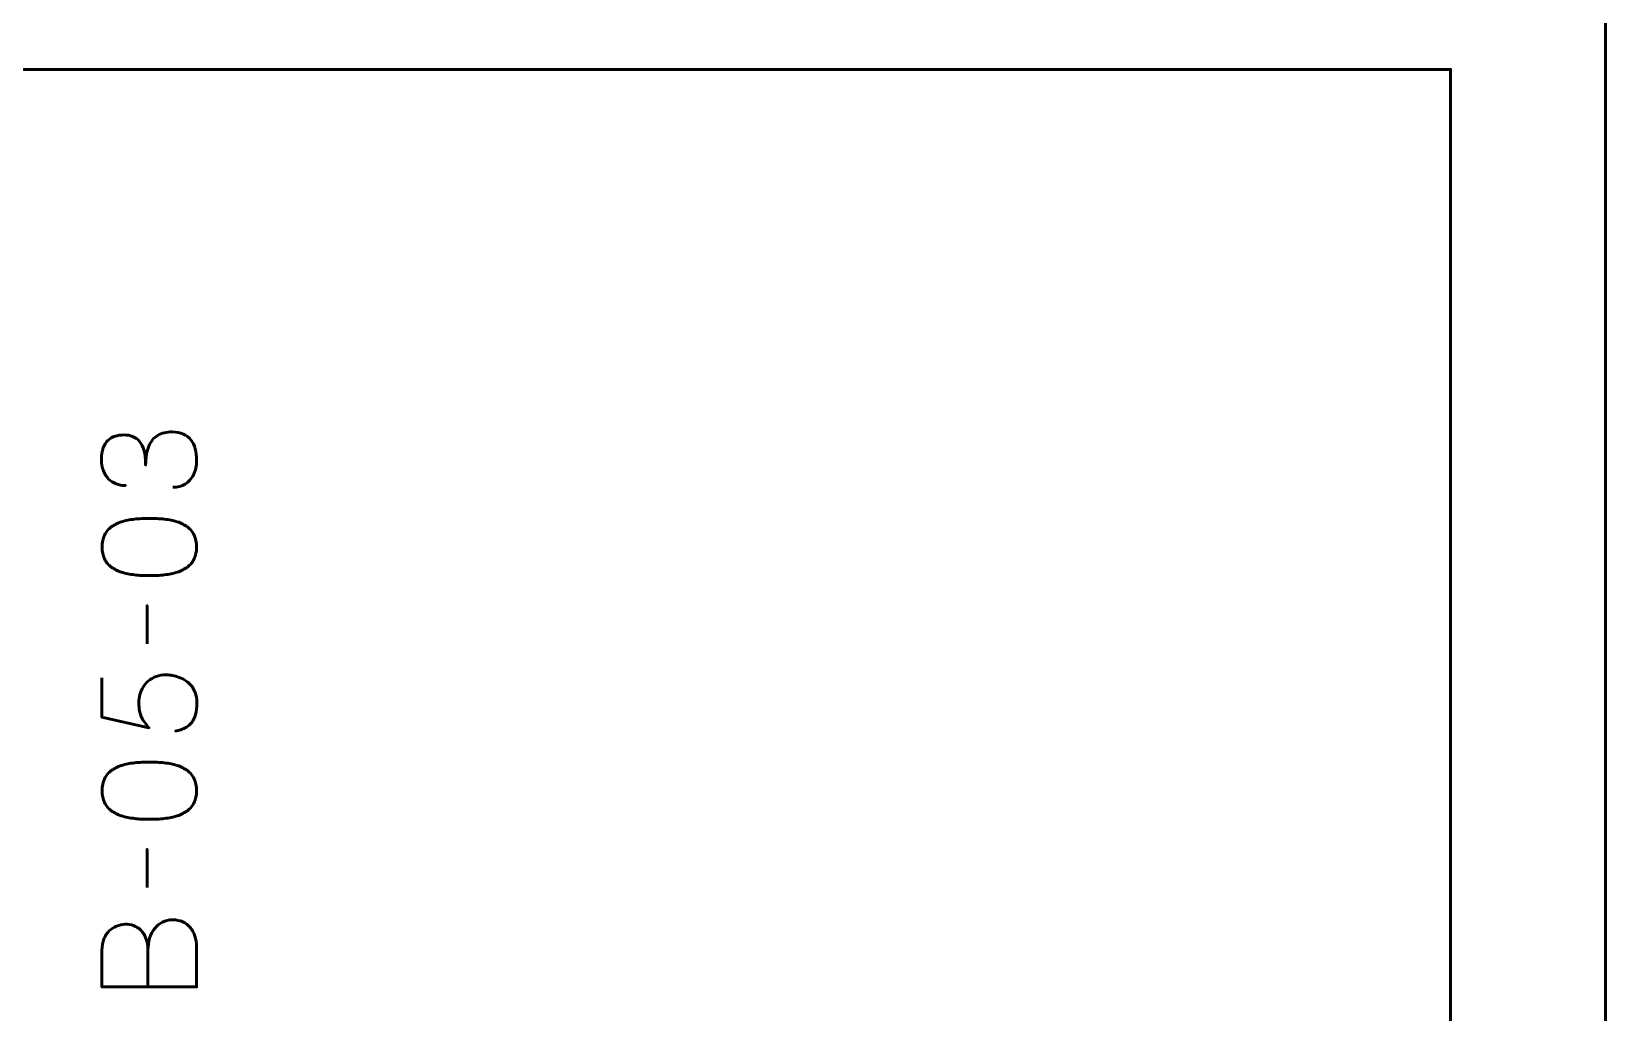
# Model space of a CAD drawing. Header units: centimetres. Extents: x -21 to 0, y -29.7 to 0.
# Drawn here: x -5.08 to 0, y -26.24 to -23.08 of the extents above; entities that cross this region are included whole.
import ezdxf

# ---------------------------------------------------------------- set-up
doc = ezdxf.new("R2010")
doc.units = ezdxf.units.CM
doc.header["$MEASUREMENT"] = 0
doc.layers.add('Layer 1', color=7, linetype='Continuous')

msp = doc.modelspace()

# ---------------------------------------------------------------- linework, layer by layer
at = {"layer": 'Layer 1', "color": 1, "lineweight": 53}
msp.add_open_spline([(-21.00003, -29.19995), (-21.00003, -29.19995), (-21.00003, -5.29992), (-21.00003, -5.29992), (-21.00003, -5.29992), (-21.00003, -5.21709), (-20.93286, -5.14992), (-20.85003, -5.14992), (-20.85003, -5.14992), (-20.7672, -5.14992), (-20.70003, -5.08275), (-20.70003, -4.99992), (-20.70003, -4.99992), (-20.70003, -4.91709), (-20.7672, -4.84992), (-20.85003, -4.84992), (-20.85003, -4.84992), (-20.93286, -4.84992), (-21.00003, -4.78275), (-21.00003, -4.69992), (-21.00003, -4.69992), (-21.00003, -4.61709), (-20.93286, -4.54992), (-20.85003, -4.54992), (-20.85003, -4.54992), (-20.7672, -4.54992), (-20.70003, -4.48275), (-20.70003, -4.39992), (-20.70003, -4.39992), (-20.70003, -4.31709), (-20.7672, -4.24992), (-20.85003, -4.24992), (-20.85003, -4.24992), (-20.93286, -4.24992), (-21.00003, -4.18275), (-21.00003, -4.09992), (-21.00003, -4.09992), (-21.00003, -4.01709), (-20.93286, -3.94992), (-20.85003, -3.94992), (-20.85003, -3.94992), (-20.7672, -3.94992), (-20.70003, -3.88275), (-20.70003, -3.79992), (-20.70003, -3.79992), (-20.70003, -3.71709), (-20.7672, -3.64992), (-20.85003, -3.64992), (-20.85003, -3.64992), (-20.93286, -3.64992), (-21.00003, -3.58275), (-21.00003, -3.49992), (-21.00003, -3.49992), (-21.00003, -3.41709), (-20.93286, -3.34992), (-20.85003, -3.34992), (-20.85003, -3.34992), (-20.7672, -3.34992), (-20.70003, -3.28275), (-20.70003, -3.19992), (-20.70003, -3.19992), (-20.70003, -3.11709), (-20.7672, -3.04992), (-20.85003, -3.04992), (-20.85003, -3.04992), (-20.93286, -3.04992), (-21.00003, -2.98275), (-21.00003, -2.89992), (-21.00003, -2.89992), (-21.00003, -2.81709), (-20.93286, -2.74992), (-20.85003, -2.74992), (-20.85003, -2.74992), (-20.7672, -2.74992), (-20.70003, -2.68275), (-20.70003, -2.59992), (-20.70003, -2.59992), (-20.70003, -2.51709), (-20.7672, -2.44992), (-20.85003, -2.44992), (-20.85003, -2.44992), (-20.93286, -2.44992), (-21.00003, -2.38275), (-21.00003, -2.29992), (-21.00003, -2.29992), (-21.00003, -2.21709), (-20.93286, -2.14992), (-20.85003, -2.14992), (-20.85003, -2.14992), (-20.7672, -2.14992), (-20.70003, -2.08275), (-20.70003, -1.99992), (-20.70003, -1.99992), (-20.70003, -1.91709), (-20.7672, -1.84992), (-20.85003, -1.84992), (-20.85003, -1.84992), (-20.93286, -1.84992), (-21.00003, -1.78275), (-21.00003, -1.69992), (-21.00003, -1.69992), (-21.00003, -1.61709), (-20.93286, -1.54992), (-20.85003, -1.54992), (-20.85003, -1.54992), (-20.7672, -1.54992), (-20.70003, -1.48275), (-20.70003, -1.39992), (-20.70003, -1.39992), (-20.70003, -1.31709), (-20.7672, -1.24992), (-20.85003, -1.24992), (-20.85003, -1.24992), (-20.93286, -1.24992), (-21.00003, -1.18275), (-21.00003, -1.09992), (-21.00003, -1.09992), (-21.00003, -1.09992), (-21.00003, -0.49992), (-21.00003, -0.49992), (-21.00003, -0.49992), (-21.00003, -0.22295), (-20.77694, 0.00004), (-20.49994, 0.00004), (-20.49994, 0.00004), (-20.49994, 0.00004), (-0.50008, 0.00004), (-0.50008, 0.00004), (-0.50008, 0.00004), (-0.22294, 0.00004), (0.00002, -0.22295), (0.00002, -0.49992), (0.00002, -0.49992), (0.00002, -0.49992), (0.00002, -29.19995), (0.00002, -29.19995), (0.00002, -29.19995), (0.00002, -29.47695), (-0.22294, -29.70004), (-0.50008, -29.70004), (-0.50008, -29.70004), (-0.50008, -29.70004), (-20.49994, -29.70004), (-20.49994, -29.70004), (-20.49994, -29.70004), (-20.77694, -29.70004), (-21.00003, -29.47695), (-21.00003, -29.19995)], degree=3, knots=[0, 0, 0, 0, 0.027027, 0.027027, 0.027027, 0.027027, 0.0540541, 0.0540541, 0.0540541, 0.0540541, 0.0810811, 0.0810811, 0.0810811, 0.0810811, 0.1081081, 0.1081081, 0.1081081, 0.1081081, 0.1351351, 0.1351351, 0.1351351, 0.1351351, 0.1621622, 0.1621622, 0.1621622, 0.1621622, 0.1891892, 0.1891892, 0.1891892, 0.1891892, 0.2162162, 0.2162162, 0.2162162, 0.2162162, 0.2432432, 0.2432432, 0.2432432, 0.2432432, 0.2702703, 0.2702703, 0.2702703, 0.2702703, 0.2972973, 0.2972973, 0.2972973, 0.2972973, 0.3243243, 0.3243243, 0.3243243, 0.3243243, 0.3513514, 0.3513514, 0.3513514, 0.3513514, 0.3783784, 0.3783784, 0.3783784, 0.3783784, 0.4054054, 0.4054054, 0.4054054, 0.4054054, 0.4324324, 0.4324324, 0.4324324, 0.4324324, 0.4594595, 0.4594595, 0.4594595, 0.4594595, 0.4864865, 0.4864865, 0.4864865, 0.4864865, 0.5135135, 0.5135135, 0.5135135, 0.5135135, 0.5405405, 0.5405405, 0.5405405, 0.5405405, 0.5675676, 0.5675676, 0.5675676, 0.5675676, 0.5945946, 0.5945946, 0.5945946, 0.5945946, 0.6216216, 0.6216216, 0.6216216, 0.6216216, 0.6486486, 0.6486486, 0.6486486, 0.6486486, 0.6756757, 0.6756757, 0.6756757, 0.6756757, 0.7027027, 0.7027027, 0.7027027, 0.7027027, 0.7297297, 0.7297297, 0.7297297, 0.7297297, 0.7567568, 0.7567568, 0.7567568, 0.7567568, 0.7837838, 0.7837838, 0.7837838, 0.7837838, 0.8108108, 0.8108108, 0.8108108, 0.8108108, 0.8378378, 0.8378378, 0.8378378, 0.8378378, 0.8648649, 0.8648649, 0.8648649, 0.8648649, 0.8918919, 0.8918919, 0.8918919, 0.8918919, 0.9189189, 0.9189189, 0.9189189, 0.9189189, 0.9459459, 0.9459459, 0.9459459, 0.9459459, 0.972973, 0.972973, 0.972973, 0.972973, 1, 1, 1, 1], dxfattribs=at)
at = {"layer": 'Layer 1', "color": 3, "lineweight": 53}
msp.add_open_spline([(-0.50014, -28.50002), (-0.50014, -28.50002), (-9.80004, -28.50002), (-9.80004, -28.50002), (-9.80004, -28.50002), (-10.07704, -28.50002), (-10.30014, -28.27693), (-10.30014, -27.99993), (-10.30014, -27.99993), (-10.30014, -27.99993), (-10.30014, -23.70007), (-10.30014, -23.70007), (-10.30014, -23.70007), (-10.30014, -23.42293), (-10.07704, -23.19997), (-9.80004, -23.19997), (-9.80004, -23.19997), (-9.80004, -23.19997), (-0.50014, -23.19997), (-0.50014, -23.19997), (-0.50014, -23.19997), (-0.49979, -24.96664), (-0.49979, -26.73334), (-0.50014, -28.50002)], degree=3, knots=[0, 0, 0, 0, 0.1666667, 0.1666667, 0.1666667, 0.1666667, 0.3333333, 0.3333333, 0.3333333, 0.3333333, 0.5, 0.5, 0.5, 0.5, 0.6666667, 0.6666667, 0.6666667, 0.6666667, 0.8333333, 0.8333333, 0.8333333, 0.8333333, 1, 1, 1, 1], dxfattribs=at)
at = {"layer": 'Layer 1', "color": 5, "lineweight": 53}
for points, knots in [([(-4.6241, -24.54808), (-4.60886, -24.54801), (-4.5956, -24.54448), (-4.5841, -24.5375), (-4.5841, -24.5375), (-4.57267, -24.53051), (-4.56371, -24.52056), (-4.55729, -24.50758), (-4.55729, -24.50758), (-4.55087, -24.4946), (-4.54762, -24.47901), (-4.54748, -24.46087), (-4.54748, -24.46087), (-4.54748, -24.44726), (-4.54889, -24.43491), (-4.55185, -24.42369), (-4.55185, -24.42369), (-4.55482, -24.41254), (-4.5594, -24.40295), (-4.56568, -24.39483), (-4.56568, -24.39483), (-4.57196, -24.38672), (-4.58008, -24.38051), (-4.58995, -24.37607), (-4.58995, -24.37607), (-4.5999, -24.37169), (-4.61183, -24.36951), (-4.6258, -24.36944), (-4.6258, -24.36944), (-4.64442, -24.36936), (-4.66016, -24.37317), (-4.67293, -24.38072), (-4.67293, -24.38072), (-4.6857, -24.38827), (-4.69529, -24.39999), (-4.70185, -24.41572), (-4.70185, -24.41572), (-4.70842, -24.43145), (-4.71173, -24.45163), (-4.71173, -24.47611), (-4.71173, -24.47611), (-4.71166, -24.45784), (-4.71335, -24.44253), (-4.71681, -24.43004), (-4.71681, -24.43004), (-4.72027, -24.41762), (-4.72514, -24.40768), (-4.73149, -24.4002), (-4.73149, -24.4002), (-4.73777, -24.39272), (-4.74525, -24.38729), (-4.75385, -24.38404), (-4.75385, -24.38404), (-4.76239, -24.38072), (-4.77177, -24.3791), (-4.782, -24.37917), (-4.782, -24.37917), (-4.79224, -24.3791), (-4.80169, -24.38051), (-4.81044, -24.38333), (-4.81044, -24.38333), (-4.81919, -24.38609), (-4.82688, -24.3906), (-4.83344, -24.39674), (-4.83344, -24.39674), (-4.84, -24.40288), (-4.84515, -24.41099), (-4.84882, -24.42094), (-4.84882, -24.42094), (-4.85249, -24.43096), (-4.85432, -24.44317), (-4.85439, -24.45749), (-4.85439, -24.45749), (-4.85432, -24.47174), (-4.85221, -24.48423), (-4.84811, -24.49481), (-4.84811, -24.49481), (-4.84402, -24.50547), (-4.83845, -24.51421), (-4.83132, -24.52127), (-4.83132, -24.52127), (-4.8242, -24.52825), (-4.81608, -24.53348), (-4.80691, -24.53693), (-4.80691, -24.53693), (-4.79774, -24.54046), (-4.788, -24.54215), (-4.77777, -24.54215), (-4.77777, -24.54215), (-4.788, -24.54215), (-4.79774, -24.54046), (-4.80691, -24.53693), (-4.80691, -24.53693), (-4.81608, -24.53348), (-4.8242, -24.52825), (-4.83132, -24.52127), (-4.83132, -24.52127), (-4.83845, -24.51421), (-4.84402, -24.50547), (-4.84811, -24.49481), (-4.84811, -24.49481), (-4.85221, -24.48423), (-4.85432, -24.47174), (-4.85439, -24.45749), (-4.85439, -24.45749), (-4.85432, -24.44317), (-4.85249, -24.43096), (-4.84882, -24.42094), (-4.84882, -24.42094), (-4.84515, -24.41099), (-4.84, -24.40288), (-4.83344, -24.39674), (-4.83344, -24.39674), (-4.82688, -24.3906), (-4.81919, -24.38609), (-4.81044, -24.38333), (-4.81044, -24.38333), (-4.80169, -24.38051), (-4.79224, -24.3791), (-4.782, -24.37917), (-4.782, -24.37917), (-4.77177, -24.3791), (-4.76239, -24.38072), (-4.75385, -24.38404), (-4.75385, -24.38404), (-4.74525, -24.38729), (-4.73777, -24.39272), (-4.73149, -24.4002), (-4.73149, -24.4002), (-4.72514, -24.40768), (-4.72027, -24.41762), (-4.71681, -24.43004), (-4.71681, -24.43004), (-4.71335, -24.44253), (-4.71166, -24.45784), (-4.71173, -24.47611), (-4.71173, -24.47611), (-4.71173, -24.45163), (-4.70842, -24.43145), (-4.70185, -24.41572), (-4.70185, -24.41572), (-4.69529, -24.39999), (-4.6857, -24.38827), (-4.67293, -24.38072), (-4.67293, -24.38072), (-4.66016, -24.37317), (-4.64442, -24.36936), (-4.6258, -24.36944), (-4.6258, -24.36944), (-4.61183, -24.36951), (-4.5999, -24.37169), (-4.58995, -24.37607), (-4.58995, -24.37607), (-4.58008, -24.38051), (-4.57196, -24.38672), (-4.56568, -24.39483), (-4.56568, -24.39483), (-4.5594, -24.40295), (-4.55482, -24.41254), (-4.55185, -24.42369), (-4.55185, -24.42369), (-4.54889, -24.43491), (-4.54748, -24.44726), (-4.54748, -24.46087), (-4.54748, -24.46087), (-4.54762, -24.47901), (-4.55087, -24.4946), (-4.55729, -24.50758), (-4.55729, -24.50758), (-4.56371, -24.52056), (-4.57267, -24.53051), (-4.5841, -24.5375), (-4.5841, -24.5375), (-4.5956, -24.54448), (-4.60886, -24.54801), (-4.6241, -24.54808)], [0, 0, 0, 0, 0.0227273, 0.0227273, 0.0227273, 0.0227273, 0.0454545, 0.0454545, 0.0454545, 0.0454545, 0.0681818, 0.0681818, 0.0681818, 0.0681818, 0.0909091, 0.0909091, 0.0909091, 0.0909091, 0.1136364, 0.1136364, 0.1136364, 0.1136364, 0.1363636, 0.1363636, 0.1363636, 0.1363636, 0.1590909, 0.1590909, 0.1590909, 0.1590909, 0.1818182, 0.1818182, 0.1818182, 0.1818182, 0.2045455, 0.2045455, 0.2045455, 0.2045455, 0.2272727, 0.2272727, 0.2272727, 0.2272727, 0.25, 0.25, 0.25, 0.25, 0.2727273, 0.2727273, 0.2727273, 0.2727273, 0.2954545, 0.2954545, 0.2954545, 0.2954545, 0.3181818, 0.3181818, 0.3181818, 0.3181818, 0.3409091, 0.3409091, 0.3409091, 0.3409091, 0.3636364, 0.3636364, 0.3636364, 0.3636364, 0.3863636, 0.3863636, 0.3863636, 0.3863636, 0.4090909, 0.4090909, 0.4090909, 0.4090909, 0.4318182, 0.4318182, 0.4318182, 0.4318182, 0.4545455, 0.4545455, 0.4545455, 0.4545455, 0.4772727, 0.4772727, 0.4772727, 0.4772727, 0.5, 0.5, 0.5, 0.5, 0.5227273, 0.5227273, 0.5227273, 0.5227273, 0.5454545, 0.5454545, 0.5454545, 0.5454545, 0.5681818, 0.5681818, 0.5681818, 0.5681818, 0.5909091, 0.5909091, 0.5909091, 0.5909091, 0.6136364, 0.6136364, 0.6136364, 0.6136364, 0.6363636, 0.6363636, 0.6363636, 0.6363636, 0.6590909, 0.6590909, 0.6590909, 0.6590909, 0.6818182, 0.6818182, 0.6818182, 0.6818182, 0.7045455, 0.7045455, 0.7045455, 0.7045455, 0.7272727, 0.7272727, 0.7272727, 0.7272727, 0.75, 0.75, 0.75, 0.75, 0.7727273, 0.7727273, 0.7727273, 0.7727273, 0.7954545, 0.7954545, 0.7954545, 0.7954545, 0.8181818, 0.8181818, 0.8181818, 0.8181818, 0.8409091, 0.8409091, 0.8409091, 0.8409091, 0.8636364, 0.8636364, 0.8636364, 0.8636364, 0.8863636, 0.8863636, 0.8863636, 0.8863636, 0.9090909, 0.9090909, 0.9090909, 0.9090909, 0.9318182, 0.9318182, 0.9318182, 0.9318182, 0.9545455, 0.9545455, 0.9545455, 0.9545455, 0.9772727, 0.9772727, 0.9772727, 0.9772727, 1, 1, 1, 1]), ([(-4.54748, -24.74069), (-4.54755, -24.72588), (-4.55016, -24.71311), (-4.55524, -24.70245), (-4.55524, -24.70245), (-4.56032, -24.69187), (-4.56759, -24.68305), (-4.57683, -24.676), (-4.57683, -24.676), (-4.58614, -24.66901), (-4.59715, -24.66351), (-4.60985, -24.65942), (-4.60985, -24.65942), (-4.62255, -24.65539), (-4.63645, -24.6525), (-4.65169, -24.65088), (-4.65169, -24.65088), (-4.66693, -24.64918), (-4.68295, -24.64834), (-4.69988, -24.64841), (-4.69988, -24.64841), (-4.71674, -24.64834), (-4.73276, -24.64918), (-4.74793, -24.65088), (-4.74793, -24.65088), (-4.7631, -24.6525), (-4.77707, -24.65539), (-4.78977, -24.65942), (-4.78977, -24.65942), (-4.8024, -24.66351), (-4.8134, -24.66901), (-4.82279, -24.676), (-4.82279, -24.676), (-4.8321, -24.68305), (-4.83937, -24.69187), (-4.84445, -24.70245), (-4.84445, -24.70245), (-4.8496, -24.71311), (-4.85221, -24.72588), (-4.85228, -24.74069), (-4.85228, -24.74069), (-4.85221, -24.75551), (-4.8496, -24.76828), (-4.84445, -24.77894), (-4.84445, -24.77894), (-4.83937, -24.78952), (-4.8321, -24.79834), (-4.82279, -24.80539), (-4.82279, -24.80539), (-4.8134, -24.81238), (-4.8024, -24.81788), (-4.78977, -24.82197), (-4.78977, -24.82197), (-4.77707, -24.826), (-4.7631, -24.82889), (-4.74793, -24.83051), (-4.74793, -24.83051), (-4.73276, -24.8322), (-4.71674, -24.83305), (-4.69988, -24.83298), (-4.69988, -24.83298), (-4.68295, -24.83305), (-4.66693, -24.8322), (-4.65169, -24.83051), (-4.65169, -24.83051), (-4.63645, -24.82889), (-4.62255, -24.826), (-4.60985, -24.82197), (-4.60985, -24.82197), (-4.59715, -24.81788), (-4.58614, -24.81238), (-4.57683, -24.80539), (-4.57683, -24.80539), (-4.56759, -24.79834), (-4.56032, -24.78952), (-4.55524, -24.77894), (-4.55524, -24.77894), (-4.55016, -24.76828), (-4.54755, -24.75551), (-4.54748, -24.74069)], [0, 0, 0, 0, 0.05, 0.05, 0.05, 0.05, 0.1, 0.1, 0.1, 0.1, 0.15, 0.15, 0.15, 0.15, 0.2, 0.2, 0.2, 0.2, 0.25, 0.25, 0.25, 0.25, 0.3, 0.3, 0.3, 0.3, 0.35, 0.35, 0.35, 0.35, 0.4, 0.4, 0.4, 0.4, 0.45, 0.45, 0.45, 0.45, 0.5, 0.5, 0.5, 0.5, 0.55, 0.55, 0.55, 0.55, 0.6, 0.6, 0.6, 0.6, 0.65, 0.65, 0.65, 0.65, 0.7, 0.7, 0.7, 0.7, 0.75, 0.75, 0.75, 0.75, 0.8, 0.8, 0.8, 0.8, 0.85, 0.85, 0.85, 0.85, 0.9, 0.9, 0.9, 0.9, 0.95, 0.95, 0.95, 0.95, 1, 1, 1, 1]), ([(-4.54748, -24.74069), (-4.54755, -24.72588), (-4.55016, -24.71311), (-4.55524, -24.70245), (-4.55524, -24.70245), (-4.56032, -24.69187), (-4.56759, -24.68305), (-4.57683, -24.676), (-4.57683, -24.676), (-4.58614, -24.66901), (-4.59715, -24.66351), (-4.60985, -24.65942), (-4.60985, -24.65942), (-4.62255, -24.65539), (-4.63645, -24.6525), (-4.65169, -24.65088), (-4.65169, -24.65088), (-4.66693, -24.64918), (-4.68295, -24.64834), (-4.69988, -24.64841), (-4.69988, -24.64841), (-4.71674, -24.64834), (-4.73276, -24.64918), (-4.74793, -24.65088), (-4.74793, -24.65088), (-4.7631, -24.6525), (-4.77707, -24.65539), (-4.78977, -24.65942), (-4.78977, -24.65942), (-4.8024, -24.66351), (-4.8134, -24.66901), (-4.82279, -24.676), (-4.82279, -24.676), (-4.8321, -24.68305), (-4.83937, -24.69187), (-4.84445, -24.70245), (-4.84445, -24.70245), (-4.8496, -24.71311), (-4.85221, -24.72588), (-4.85228, -24.74069), (-4.85228, -24.74069), (-4.85221, -24.75551), (-4.8496, -24.76828), (-4.84445, -24.77894), (-4.84445, -24.77894), (-4.83937, -24.78952), (-4.8321, -24.79834), (-4.82279, -24.80539), (-4.82279, -24.80539), (-4.8134, -24.81238), (-4.8024, -24.81788), (-4.78977, -24.82197), (-4.78977, -24.82197), (-4.77707, -24.826), (-4.7631, -24.82889), (-4.74793, -24.83051), (-4.74793, -24.83051), (-4.73276, -24.8322), (-4.71674, -24.83305), (-4.69988, -24.83298), (-4.69988, -24.83298), (-4.68295, -24.83305), (-4.66693, -24.8322), (-4.65169, -24.83051), (-4.65169, -24.83051), (-4.63645, -24.82889), (-4.62255, -24.826), (-4.60985, -24.82197), (-4.60985, -24.82197), (-4.59715, -24.81788), (-4.58614, -24.81238), (-4.57683, -24.80539), (-4.57683, -24.80539), (-4.56759, -24.79834), (-4.56032, -24.78952), (-4.55524, -24.77894), (-4.55524, -24.77894), (-4.55016, -24.76828), (-4.54755, -24.75551), (-4.54748, -24.74069)], [0, 0, 0, 0, 0.05, 0.05, 0.05, 0.05, 0.1, 0.1, 0.1, 0.1, 0.15, 0.15, 0.15, 0.15, 0.2, 0.2, 0.2, 0.2, 0.25, 0.25, 0.25, 0.25, 0.3, 0.3, 0.3, 0.3, 0.35, 0.35, 0.35, 0.35, 0.4, 0.4, 0.4, 0.4, 0.45, 0.45, 0.45, 0.45, 0.5, 0.5, 0.5, 0.5, 0.55, 0.55, 0.55, 0.55, 0.6, 0.6, 0.6, 0.6, 0.65, 0.65, 0.65, 0.65, 0.7, 0.7, 0.7, 0.7, 0.75, 0.75, 0.75, 0.75, 0.8, 0.8, 0.8, 0.8, 0.85, 0.85, 0.85, 0.85, 0.9, 0.9, 0.9, 0.9, 0.95, 0.95, 0.95, 0.95, 1, 1, 1, 1]), ([(-4.70708, -25.05311), (-4.70708, -25.05311), (-4.70708, -24.92992), (-4.70708, -24.92992), (-4.70708, -24.92992), (-4.70708, -24.92992), (-4.70708, -25.05311), (-4.70708, -25.05311)], [0, 0, 0, 0, 0.5, 0.5, 0.5, 0.5, 1, 1, 1, 1]), ([(-4.8527, -25.16275), (-4.8527, -25.16275), (-4.8527, -25.28975), (-4.8527, -25.28975), (-4.8527, -25.28975), (-4.8527, -25.28975), (-4.70115, -25.32362), (-4.70115, -25.32362), (-4.70115, -25.32362), (-4.70623, -25.31769), (-4.71081, -25.31205), (-4.71484, -25.30661), (-4.71484, -25.30661), (-4.71886, -25.30125), (-4.72224, -25.29561), (-4.72507, -25.28961), (-4.72507, -25.28961), (-4.72789, -25.28368), (-4.73001, -25.27691), (-4.73149, -25.26929), (-4.73149, -25.26929), (-4.73297, -25.26174), (-4.73375, -25.25271), (-4.73375, -25.24234), (-4.73375, -25.24234), (-4.73375, -25.23387), (-4.73262, -25.2254), (-4.73029, -25.21694), (-4.73029, -25.21694), (-4.72803, -25.20847), (-4.72457, -25.20043), (-4.71999, -25.19281), (-4.71999, -25.19281), (-4.71533, -25.18512), (-4.70954, -25.17834), (-4.70256, -25.17242), (-4.70256, -25.17242), (-4.69557, -25.16642), (-4.68739, -25.16169), (-4.67801, -25.15831), (-4.67801, -25.15831), (-4.66862, -25.15485), (-4.65797, -25.15309), (-4.64612, -25.15302), (-4.64612, -25.15302), (-4.64174, -25.15294), (-4.63624, -25.15344), (-4.62975, -25.15443), (-4.62975, -25.15443), (-4.62326, -25.15534), (-4.6162, -25.15704), (-4.60872, -25.15944), (-4.60872, -25.15944), (-4.60124, -25.16183), (-4.59383, -25.16522), (-4.5865, -25.16952), (-4.5865, -25.16952), (-4.57916, -25.17383), (-4.57246, -25.17933), (-4.56639, -25.18596), (-4.56639, -25.18596), (-4.56032, -25.1926), (-4.55545, -25.20064), (-4.55178, -25.21002), (-4.55178, -25.21002), (-4.54819, -25.21948), (-4.54628, -25.23056), (-4.54621, -25.24318), (-4.54621, -25.24318), (-4.54628, -25.25828), (-4.5479, -25.27098), (-4.55094, -25.28128), (-4.55094, -25.28128), (-4.55404, -25.29159), (-4.55806, -25.29998), (-4.56314, -25.30647), (-4.56314, -25.30647), (-4.56822, -25.31303), (-4.5738, -25.31811), (-4.57986, -25.32178), (-4.57986, -25.32178), (-4.58593, -25.32545), (-4.592, -25.3282), (-4.59807, -25.33004), (-4.59807, -25.33004), (-4.60414, -25.33187), (-4.60971, -25.33328), (-4.61479, -25.3342), (-4.61479, -25.3342), (-4.60971, -25.33328), (-4.60414, -25.33187), (-4.59807, -25.33004), (-4.59807, -25.33004), (-4.592, -25.3282), (-4.58593, -25.32545), (-4.57986, -25.32178), (-4.57986, -25.32178), (-4.5738, -25.31811), (-4.56822, -25.31303), (-4.56314, -25.30647), (-4.56314, -25.30647), (-4.55806, -25.29998), (-4.55404, -25.29159), (-4.55094, -25.28128), (-4.55094, -25.28128), (-4.5479, -25.27098), (-4.54628, -25.25828), (-4.54621, -25.24318), (-4.54621, -25.24318), (-4.54628, -25.23056), (-4.54819, -25.21948), (-4.55178, -25.21002), (-4.55178, -25.21002), (-4.55545, -25.20064), (-4.56032, -25.1926), (-4.56639, -25.18596), (-4.56639, -25.18596), (-4.57246, -25.17933), (-4.57916, -25.17383), (-4.5865, -25.16952), (-4.5865, -25.16952), (-4.59383, -25.16522), (-4.60124, -25.16183), (-4.60872, -25.15944), (-4.60872, -25.15944), (-4.6162, -25.15704), (-4.62326, -25.15534), (-4.62975, -25.15443), (-4.62975, -25.15443), (-4.63624, -25.15344), (-4.64174, -25.15294), (-4.64612, -25.15302), (-4.64612, -25.15302), (-4.65797, -25.15309), (-4.66862, -25.15485), (-4.67801, -25.15831), (-4.67801, -25.15831), (-4.68739, -25.16169), (-4.69557, -25.16642), (-4.70256, -25.17242), (-4.70256, -25.17242), (-4.70954, -25.17834), (-4.71533, -25.18512), (-4.71999, -25.19281), (-4.71999, -25.19281), (-4.72457, -25.20043), (-4.72803, -25.20847), (-4.73029, -25.21694), (-4.73029, -25.21694), (-4.73262, -25.2254), (-4.73375, -25.23387), (-4.73375, -25.24234), (-4.73375, -25.24234), (-4.73375, -25.25271), (-4.73297, -25.26174), (-4.73149, -25.26929), (-4.73149, -25.26929), (-4.73001, -25.27691), (-4.72789, -25.28368), (-4.72507, -25.28961), (-4.72507, -25.28961), (-4.72224, -25.29561), (-4.71886, -25.30125), (-4.71484, -25.30661), (-4.71484, -25.30661), (-4.71081, -25.31205), (-4.70623, -25.31769), (-4.70115, -25.32362), (-4.70115, -25.32362), (-4.70115, -25.32362), (-4.8527, -25.28975), (-4.8527, -25.28975), (-4.8527, -25.28975), (-4.8527, -25.28975), (-4.8527, -25.16275), (-4.8527, -25.16275)], [0, 0, 0, 0, 0.0227273, 0.0227273, 0.0227273, 0.0227273, 0.0454545, 0.0454545, 0.0454545, 0.0454545, 0.0681818, 0.0681818, 0.0681818, 0.0681818, 0.0909091, 0.0909091, 0.0909091, 0.0909091, 0.1136364, 0.1136364, 0.1136364, 0.1136364, 0.1363636, 0.1363636, 0.1363636, 0.1363636, 0.1590909, 0.1590909, 0.1590909, 0.1590909, 0.1818182, 0.1818182, 0.1818182, 0.1818182, 0.2045455, 0.2045455, 0.2045455, 0.2045455, 0.2272727, 0.2272727, 0.2272727, 0.2272727, 0.25, 0.25, 0.25, 0.25, 0.2727273, 0.2727273, 0.2727273, 0.2727273, 0.2954545, 0.2954545, 0.2954545, 0.2954545, 0.3181818, 0.3181818, 0.3181818, 0.3181818, 0.3409091, 0.3409091, 0.3409091, 0.3409091, 0.3636364, 0.3636364, 0.3636364, 0.3636364, 0.3863636, 0.3863636, 0.3863636, 0.3863636, 0.4090909, 0.4090909, 0.4090909, 0.4090909, 0.4318182, 0.4318182, 0.4318182, 0.4318182, 0.4545455, 0.4545455, 0.4545455, 0.4545455, 0.4772727, 0.4772727, 0.4772727, 0.4772727, 0.5, 0.5, 0.5, 0.5, 0.5227273, 0.5227273, 0.5227273, 0.5227273, 0.5454545, 0.5454545, 0.5454545, 0.5454545, 0.5681818, 0.5681818, 0.5681818, 0.5681818, 0.5909091, 0.5909091, 0.5909091, 0.5909091, 0.6136364, 0.6136364, 0.6136364, 0.6136364, 0.6363636, 0.6363636, 0.6363636, 0.6363636, 0.6590909, 0.6590909, 0.6590909, 0.6590909, 0.6818182, 0.6818182, 0.6818182, 0.6818182, 0.7045455, 0.7045455, 0.7045455, 0.7045455, 0.7272727, 0.7272727, 0.7272727, 0.7272727, 0.75, 0.75, 0.75, 0.75, 0.7727273, 0.7727273, 0.7727273, 0.7727273, 0.7954545, 0.7954545, 0.7954545, 0.7954545, 0.8181818, 0.8181818, 0.8181818, 0.8181818, 0.8409091, 0.8409091, 0.8409091, 0.8409091, 0.8636364, 0.8636364, 0.8636364, 0.8636364, 0.8863636, 0.8863636, 0.8863636, 0.8863636, 0.9090909, 0.9090909, 0.9090909, 0.9090909, 0.9318182, 0.9318182, 0.9318182, 0.9318182, 0.9545455, 0.9545455, 0.9545455, 0.9545455, 0.9772727, 0.9772727, 0.9772727, 0.9772727, 1, 1, 1, 1]), ([(-4.54748, -25.52681), (-4.54755, -25.512), (-4.55016, -25.49923), (-4.55524, -25.48857), (-4.55524, -25.48857), (-4.56032, -25.47799), (-4.56759, -25.46917), (-4.57683, -25.46212), (-4.57683, -25.46212), (-4.58614, -25.45513), (-4.59715, -25.44963), (-4.60985, -25.44554), (-4.60985, -25.44554), (-4.62255, -25.44151), (-4.63645, -25.43862), (-4.65169, -25.437), (-4.65169, -25.437), (-4.66693, -25.4353), (-4.68295, -25.43446), (-4.69988, -25.43453), (-4.69988, -25.43453), (-4.71674, -25.43446), (-4.73276, -25.4353), (-4.74793, -25.437), (-4.74793, -25.437), (-4.7631, -25.43862), (-4.77707, -25.44151), (-4.78977, -25.44554), (-4.78977, -25.44554), (-4.8024, -25.44963), (-4.8134, -25.45513), (-4.82279, -25.46212), (-4.82279, -25.46212), (-4.8321, -25.46917), (-4.83937, -25.47799), (-4.84445, -25.48857), (-4.84445, -25.48857), (-4.8496, -25.49923), (-4.85221, -25.512), (-4.85228, -25.52681), (-4.85228, -25.52681), (-4.85221, -25.54163), (-4.8496, -25.5544), (-4.84445, -25.56506), (-4.84445, -25.56506), (-4.83937, -25.57564), (-4.8321, -25.58446), (-4.82279, -25.59151), (-4.82279, -25.59151), (-4.8134, -25.5985), (-4.8024, -25.604), (-4.78977, -25.60809), (-4.78977, -25.60809), (-4.77707, -25.61212), (-4.7631, -25.61501), (-4.74793, -25.61663), (-4.74793, -25.61663), (-4.73276, -25.61832), (-4.71674, -25.61917), (-4.69988, -25.6191), (-4.69988, -25.6191), (-4.68295, -25.61917), (-4.66693, -25.61832), (-4.65169, -25.61663), (-4.65169, -25.61663), (-4.63645, -25.61501), (-4.62255, -25.61212), (-4.60985, -25.60809), (-4.60985, -25.60809), (-4.59715, -25.604), (-4.58614, -25.5985), (-4.57683, -25.59151), (-4.57683, -25.59151), (-4.56759, -25.58446), (-4.56032, -25.57564), (-4.55524, -25.56506), (-4.55524, -25.56506), (-4.55016, -25.5544), (-4.54755, -25.54163), (-4.54748, -25.52681)], [0, 0, 0, 0, 0.05, 0.05, 0.05, 0.05, 0.1, 0.1, 0.1, 0.1, 0.15, 0.15, 0.15, 0.15, 0.2, 0.2, 0.2, 0.2, 0.25, 0.25, 0.25, 0.25, 0.3, 0.3, 0.3, 0.3, 0.35, 0.35, 0.35, 0.35, 0.4, 0.4, 0.4, 0.4, 0.45, 0.45, 0.45, 0.45, 0.5, 0.5, 0.5, 0.5, 0.55, 0.55, 0.55, 0.55, 0.6, 0.6, 0.6, 0.6, 0.65, 0.65, 0.65, 0.65, 0.7, 0.7, 0.7, 0.7, 0.75, 0.75, 0.75, 0.75, 0.8, 0.8, 0.8, 0.8, 0.85, 0.85, 0.85, 0.85, 0.9, 0.9, 0.9, 0.9, 0.95, 0.95, 0.95, 0.95, 1, 1, 1, 1]), ([(-4.54748, -25.52681), (-4.54755, -25.512), (-4.55016, -25.49923), (-4.55524, -25.48857), (-4.55524, -25.48857), (-4.56032, -25.47799), (-4.56759, -25.46917), (-4.57683, -25.46212), (-4.57683, -25.46212), (-4.58614, -25.45513), (-4.59715, -25.44963), (-4.60985, -25.44554), (-4.60985, -25.44554), (-4.62255, -25.44151), (-4.63645, -25.43862), (-4.65169, -25.437), (-4.65169, -25.437), (-4.66693, -25.4353), (-4.68295, -25.43446), (-4.69988, -25.43453), (-4.69988, -25.43453), (-4.71674, -25.43446), (-4.73276, -25.4353), (-4.74793, -25.437), (-4.74793, -25.437), (-4.7631, -25.43862), (-4.77707, -25.44151), (-4.78977, -25.44554), (-4.78977, -25.44554), (-4.8024, -25.44963), (-4.8134, -25.45513), (-4.82279, -25.46212), (-4.82279, -25.46212), (-4.8321, -25.46917), (-4.83937, -25.47799), (-4.84445, -25.48857), (-4.84445, -25.48857), (-4.8496, -25.49923), (-4.85221, -25.512), (-4.85228, -25.52681), (-4.85228, -25.52681), (-4.85221, -25.54163), (-4.8496, -25.5544), (-4.84445, -25.56506), (-4.84445, -25.56506), (-4.83937, -25.57564), (-4.8321, -25.58446), (-4.82279, -25.59151), (-4.82279, -25.59151), (-4.8134, -25.5985), (-4.8024, -25.604), (-4.78977, -25.60809), (-4.78977, -25.60809), (-4.77707, -25.61212), (-4.7631, -25.61501), (-4.74793, -25.61663), (-4.74793, -25.61663), (-4.73276, -25.61832), (-4.71674, -25.61917), (-4.69988, -25.6191), (-4.69988, -25.6191), (-4.68295, -25.61917), (-4.66693, -25.61832), (-4.65169, -25.61663), (-4.65169, -25.61663), (-4.63645, -25.61501), (-4.62255, -25.61212), (-4.60985, -25.60809), (-4.60985, -25.60809), (-4.59715, -25.604), (-4.58614, -25.5985), (-4.57683, -25.59151), (-4.57683, -25.59151), (-4.56759, -25.58446), (-4.56032, -25.57564), (-4.55524, -25.56506), (-4.55524, -25.56506), (-4.55016, -25.5544), (-4.54755, -25.54163), (-4.54748, -25.52681)], [0, 0, 0, 0, 0.05, 0.05, 0.05, 0.05, 0.1, 0.1, 0.1, 0.1, 0.15, 0.15, 0.15, 0.15, 0.2, 0.2, 0.2, 0.2, 0.25, 0.25, 0.25, 0.25, 0.3, 0.3, 0.3, 0.3, 0.35, 0.35, 0.35, 0.35, 0.4, 0.4, 0.4, 0.4, 0.45, 0.45, 0.45, 0.45, 0.5, 0.5, 0.5, 0.5, 0.55, 0.55, 0.55, 0.55, 0.6, 0.6, 0.6, 0.6, 0.65, 0.65, 0.65, 0.65, 0.7, 0.7, 0.7, 0.7, 0.75, 0.75, 0.75, 0.75, 0.8, 0.8, 0.8, 0.8, 0.85, 0.85, 0.85, 0.85, 0.9, 0.9, 0.9, 0.9, 0.95, 0.95, 0.95, 0.95, 1, 1, 1, 1]), ([(-4.70708, -25.83923), (-4.70708, -25.83923), (-4.70708, -25.71604), (-4.70708, -25.71604), (-4.70708, -25.71604), (-4.70708, -25.71604), (-4.70708, -25.83923), (-4.70708, -25.83923)], [0, 0, 0, 0, 0.5, 0.5, 0.5, 0.5, 1, 1, 1, 1]), ([(-4.70454, -26.15969), (-4.70454, -26.15969), (-4.70454, -26.04243), (-4.70454, -26.04243), (-4.70454, -26.04243), (-4.70461, -26.02719), (-4.70672, -26.01421), (-4.71089, -26.00327), (-4.71089, -26.00327), (-4.71498, -25.9924), (-4.72055, -25.98359), (-4.72754, -25.97674), (-4.72754, -25.97674), (-4.73452, -25.9699), (-4.74242, -25.96496), (-4.75117, -25.96185), (-4.75117, -25.96185), (-4.75985, -25.95882), (-4.76888, -25.95741), (-4.77819, -25.95776), (-4.77819, -25.95776), (-4.78751, -25.95819), (-4.79654, -25.96016), (-4.80536, -25.96369), (-4.80536, -25.96369), (-4.81418, -25.96715), (-4.82215, -25.97237), (-4.82928, -25.97921), (-4.82928, -25.97921), (-4.8364, -25.98605), (-4.84205, -25.99459), (-4.84621, -26.00496), (-4.84621, -26.00496), (-4.85044, -26.01534), (-4.85263, -26.02754), (-4.8527, -26.04158), (-4.8527, -26.04158), (-4.8527, -26.04158), (-4.8527, -26.15969), (-4.8527, -26.15969), (-4.8527, -26.15969), (-4.8527, -26.15969), (-4.54748, -26.15969), (-4.54748, -26.15969), (-4.54748, -26.15969), (-4.54748, -26.15969), (-4.54748, -26.02973), (-4.54748, -26.02973), (-4.54748, -26.02973), (-4.54748, -26.01759), (-4.54924, -26.0063), (-4.5527, -25.99586), (-4.5527, -25.99586), (-4.55623, -25.98542), (-4.56124, -25.97632), (-4.56787, -25.96842), (-4.56787, -25.96842), (-4.57457, -25.96058), (-4.58262, -25.95445), (-4.59214, -25.95007), (-4.59214, -25.95007), (-4.60167, -25.9457), (-4.61246, -25.94344), (-4.62453, -25.94337), (-4.62453, -25.94337), (-4.63666, -25.94365), (-4.6476, -25.94619), (-4.6574, -25.95106), (-4.6574, -25.95106), (-4.66721, -25.95593), (-4.67561, -25.9627), (-4.68259, -25.97145), (-4.68259, -25.97145), (-4.68965, -25.9802), (-4.69508, -25.99064), (-4.69882, -26.00264), (-4.69882, -26.00264), (-4.70256, -26.01463), (-4.70446, -26.02789), (-4.70454, -26.04243), (-4.70454, -26.04243), (-4.70446, -26.02789), (-4.70256, -26.01463), (-4.69882, -26.00264), (-4.69882, -26.00264), (-4.69508, -25.99064), (-4.68965, -25.9802), (-4.68259, -25.97145), (-4.68259, -25.97145), (-4.67561, -25.9627), (-4.66721, -25.95593), (-4.6574, -25.95106), (-4.6574, -25.95106), (-4.6476, -25.94619), (-4.63666, -25.94365), (-4.62453, -25.94337), (-4.62453, -25.94337), (-4.61246, -25.94344), (-4.60167, -25.9457), (-4.59214, -25.95007), (-4.59214, -25.95007), (-4.58262, -25.95445), (-4.57457, -25.96058), (-4.56787, -25.96842), (-4.56787, -25.96842), (-4.56124, -25.97632), (-4.55623, -25.98542), (-4.5527, -25.99586), (-4.5527, -25.99586), (-4.54924, -26.0063), (-4.54748, -26.01759), (-4.54748, -26.02973), (-4.54748, -26.02973), (-4.54748, -26.02973), (-4.54748, -26.15969), (-4.54748, -26.15969), (-4.54748, -26.15969), (-4.54748, -26.15969), (-4.8527, -26.15969), (-4.8527, -26.15969), (-4.8527, -26.15969), (-4.8527, -26.15969), (-4.8527, -26.04158), (-4.8527, -26.04158), (-4.8527, -26.04158), (-4.85263, -26.02754), (-4.85044, -26.01534), (-4.84621, -26.00496), (-4.84621, -26.00496), (-4.84205, -25.99459), (-4.8364, -25.98605), (-4.82928, -25.97921), (-4.82928, -25.97921), (-4.82215, -25.97237), (-4.81418, -25.96715), (-4.80536, -25.96369), (-4.80536, -25.96369), (-4.79654, -25.96016), (-4.78751, -25.95819), (-4.77819, -25.95776), (-4.77819, -25.95776), (-4.76888, -25.95741), (-4.75985, -25.95882), (-4.75117, -25.96185), (-4.75117, -25.96185), (-4.74242, -25.96496), (-4.73452, -25.9699), (-4.72754, -25.97674), (-4.72754, -25.97674), (-4.72055, -25.98359), (-4.71498, -25.9924), (-4.71089, -26.00327), (-4.71089, -26.00327), (-4.70672, -26.01421), (-4.70461, -26.02719), (-4.70454, -26.04243), (-4.70454, -26.04243), (-4.70454, -26.04243), (-4.70454, -26.15969), (-4.70454, -26.15969)], [0, 0, 0, 0, 0.025, 0.025, 0.025, 0.025, 0.05, 0.05, 0.05, 0.05, 0.075, 0.075, 0.075, 0.075, 0.1, 0.1, 0.1, 0.1, 0.125, 0.125, 0.125, 0.125, 0.15, 0.15, 0.15, 0.15, 0.175, 0.175, 0.175, 0.175, 0.2, 0.2, 0.2, 0.2, 0.225, 0.225, 0.225, 0.225, 0.25, 0.25, 0.25, 0.25, 0.275, 0.275, 0.275, 0.275, 0.3, 0.3, 0.3, 0.3, 0.325, 0.325, 0.325, 0.325, 0.35, 0.35, 0.35, 0.35, 0.375, 0.375, 0.375, 0.375, 0.4, 0.4, 0.4, 0.4, 0.425, 0.425, 0.425, 0.425, 0.45, 0.45, 0.45, 0.45, 0.475, 0.475, 0.475, 0.475, 0.5, 0.5, 0.5, 0.5, 0.525, 0.525, 0.525, 0.525, 0.55, 0.55, 0.55, 0.55, 0.575, 0.575, 0.575, 0.575, 0.6, 0.6, 0.6, 0.6, 0.625, 0.625, 0.625, 0.625, 0.65, 0.65, 0.65, 0.65, 0.675, 0.675, 0.675, 0.675, 0.7, 0.7, 0.7, 0.7, 0.725, 0.725, 0.725, 0.725, 0.75, 0.75, 0.75, 0.75, 0.775, 0.775, 0.775, 0.775, 0.8, 0.8, 0.8, 0.8, 0.825, 0.825, 0.825, 0.825, 0.85, 0.85, 0.85, 0.85, 0.875, 0.875, 0.875, 0.875, 0.9, 0.9, 0.9, 0.9, 0.925, 0.925, 0.925, 0.925, 0.95, 0.95, 0.95, 0.95, 0.975, 0.975, 0.975, 0.975, 1, 1, 1, 1])]:
    msp.add_open_spline(points, degree=3, knots=knots, dxfattribs=at)

doc.saveas('drawing.dxf')
